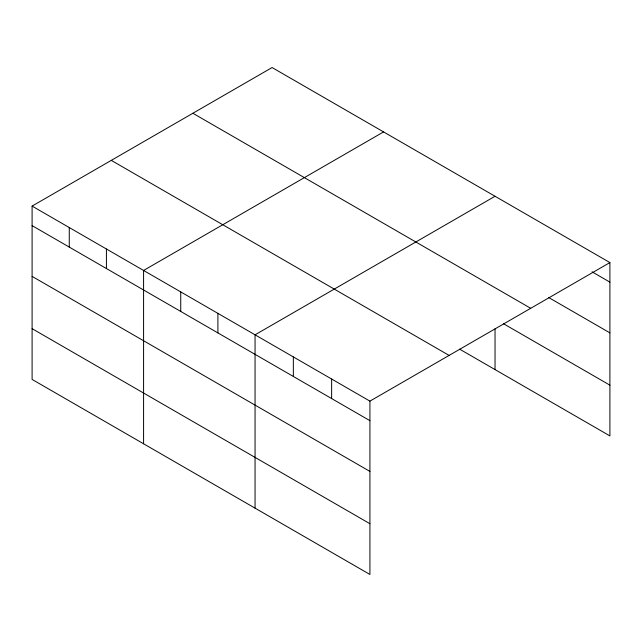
<?xml version="1.0" encoding="UTF-8"?>
<svg xmlns="http://www.w3.org/2000/svg" width="642" height="642" viewBox="0 0 642 642"><rect width="100%" height="100%" fill="white"/><g stroke="black" fill="none" stroke-linecap="round" stroke-linejoin="round"><path stroke-width="0.96" d="M369.92 471.421L369.92 401.13L32.1 206.09L32.1 379.422L369.92 574.462L369.92 471.421L32.1 276.381M459.608 349.136L609.9 435.91L609.9 262.578L272.08 67.538L32.1 206.09M383.563 131.907L143.583 270.459L143.583 443.782M495.038 196.267L255.059 334.819L255.059 508.143M369.92 401.13L609.9 262.578M592.036 271.807L609.9 282.119M548.645 297.503L609.9 332.869M192.889 113.265L530.709 308.304M503.553 323.753L609.9 385.16M111.291 160.372L449.111 355.411M32.1 225.631L369.92 420.671M32.1 328.672L369.92 523.712M495.038 328.792L495.038 369.591M331.633 379.029L331.633 398.57M293.346 356.92L293.346 376.461M217.903 313.368L217.903 332.901M180.739 291.909L180.739 311.45M106.42 249L106.42 268.541M69.264 227.549L69.264 247.09"/></g></svg>
